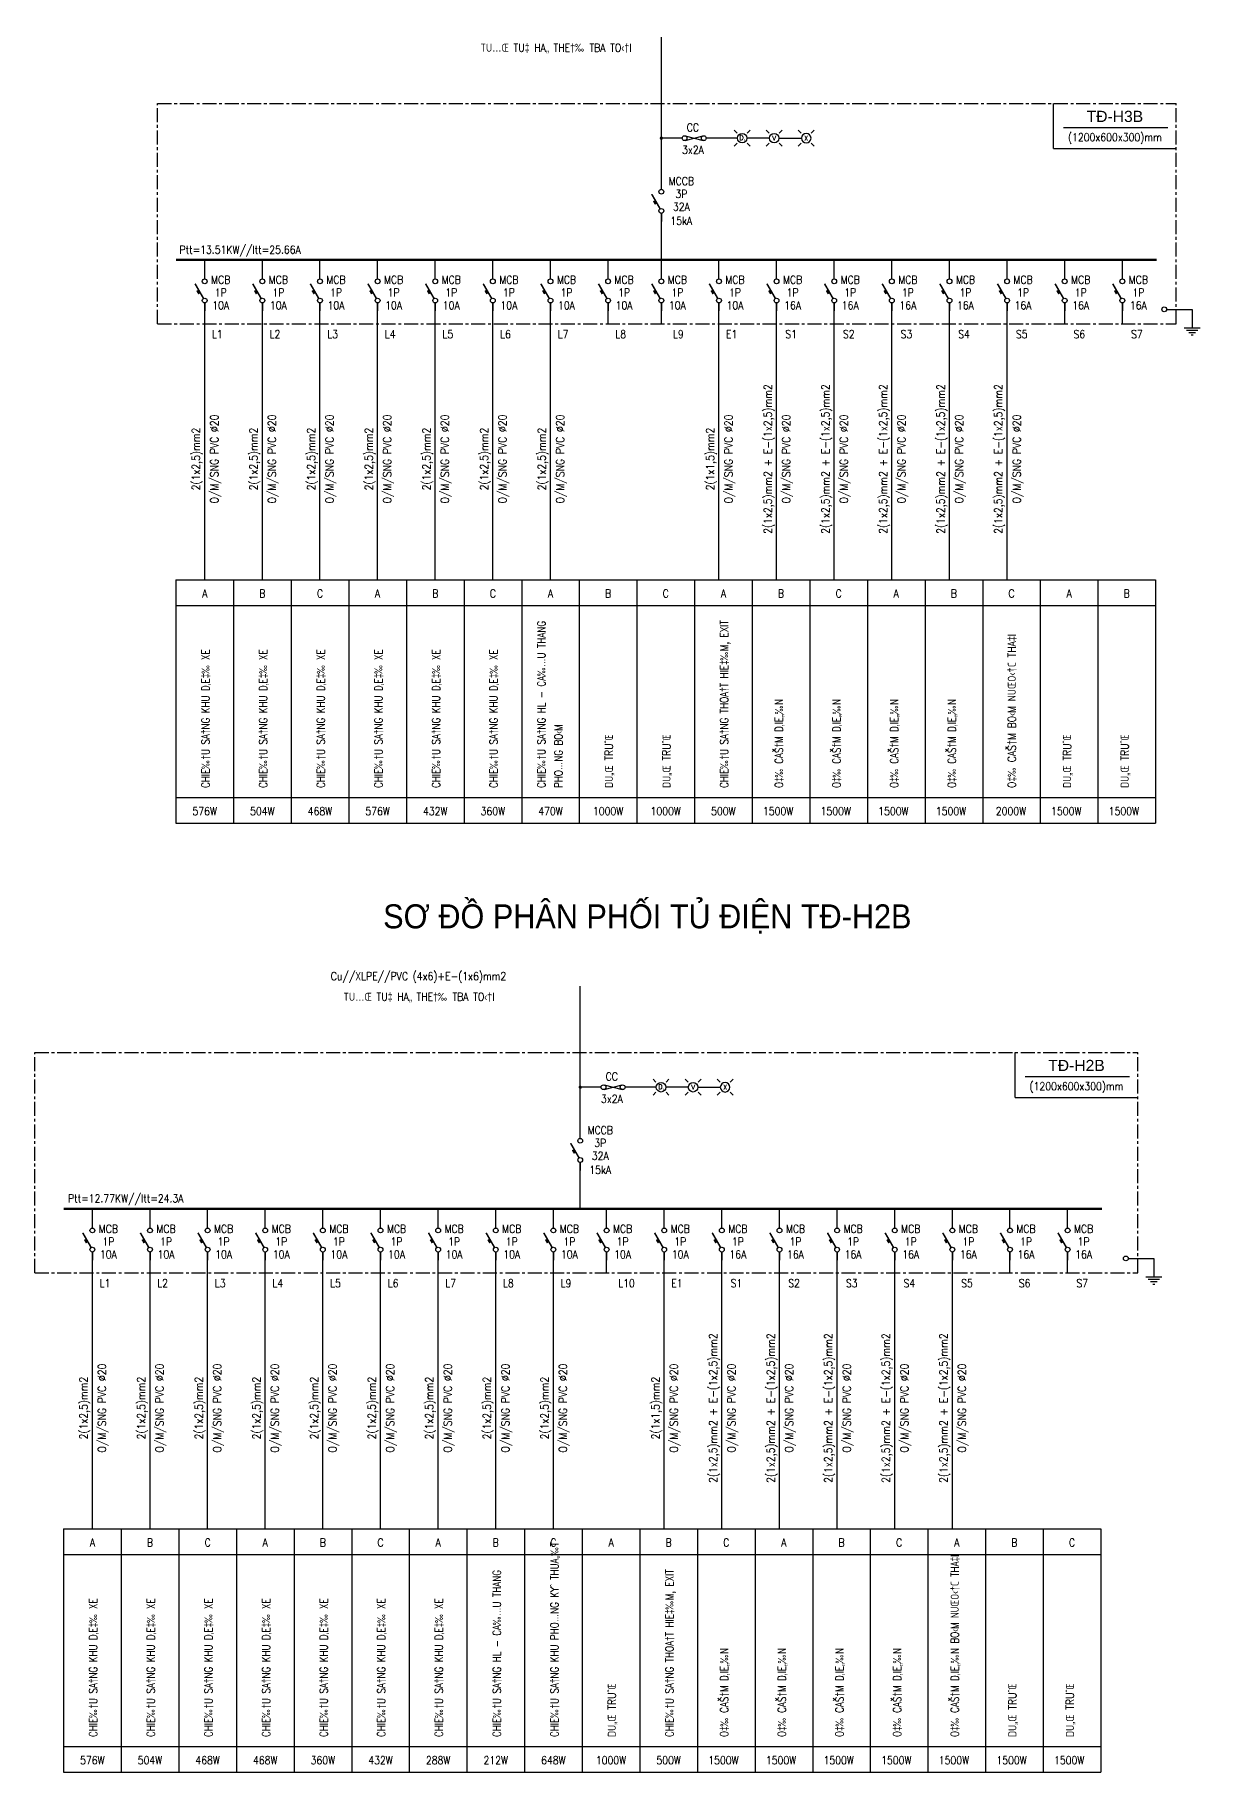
# Model space of a CAD drawing. Extents: x -5343388 to 7033982, y -486386 to 188356.
# Drawn here: x 200160 to 236566, y 101568 to 155841 of the extents above; entities that cross this region are included whole.
import ezdxf
from ezdxf.enums import TextEntityAlignment as Align

# ---------------------------------------------------------------- set-up
doc = ezdxf.new("R2010")
doc.units = 0
doc.header["$MEASUREMENT"] = 0
doc.linetypes.add('CENTER', pattern=[2, 1.25, -0.25, 0.25, -0.25])
for name, color, linetype in [('0-----E-equip', 2, 'Continuous'), ('0-----E-line', 4, 'Continuous'), ('0-----E-text', 3, 'Continuous'), ('0-----wire', 7, 'Continuous'), ('TBD', 2, 'Continuous'), ('text', 2, 'Continuous')]:
    doc.layers.add(name, color=color, linetype=linetype)
doc.styles.add('BIGTEXT', font='', dxfattribs={"width": 0.8, "height": 1000})
doc.styles.add('ROMANS', font='romans.shx', dxfattribs={"width": 0.8, "height": 250, "bigfont": 'vns.shx'})
doc.styles.add('ROMANS1', font='ROMANS1.shx')
doc.styles.add('TEXT1', font='', dxfattribs={"width": 0.85, "height": 200})
doc.styles.get('BIGTEXT').set_extended_font_data('.VnArialH')
doc.styles.get('TEXT1').set_extended_font_data('.VnArialH')

# ---------------------------------------------------------------- blocks, each defined once
blk = doc.blocks.new('di28')
at = {"layer": 'TBD'}
for p, q in [((0, 0), (0, -575)), ((-176.875, -650), (176.875, -650)), ((-103.75, -725), (103.75, -725)), ((-30.625, -800), (30.625, -800))]:
    blk.add_line(p, q, dxfattribs=at)
at = {"layer": 'TBD', "color": 4}
blk.add_line((-250, -575), (250, -575), dxfattribs=at)
blk = doc.blocks.new('di2')
at = {"layer": 'TBD'}
for p, q in [((0, 1000), (0, 1250)), ((0, 250), (0, 0))]:
    blk.add_line(p, q, dxfattribs=at)
for points, const_width in [([(-37, 390), (-302, 850)], 50), ([(-177, 533), (-239, 641)], 60)]:
    blk.add_lwpolyline(points, dxfattribs=dict(at, const_width=const_width))
for centre in [(0, 925), (0, 325)]:
    blk.add_circle(centre, 75, dxfattribs=at)
blk = doc.blocks.new('di17')
at = {"layer": 'TBD', "color": 7}
for p, q in [((-159, 159), (-247, 247)), ((159, 159), (247, 247)), ((-159, -159), (-247, -247)), ((159, -159), (247, -247))]:
    blk.add_line(p, q, dxfattribs=at)
at = {"layer": 'TBD'}
blk.add_circle((0, 0), 150, dxfattribs=at)
at = {"layer": 'TBD', "color": 7, "style": 'ROMANS1'}
blk.add_text('D‚', height=150, dxfattribs=at).set_placement((0, 0), align=Align.MIDDLE)
blk = doc.blocks.new('di21')
at = {"layer": 'TBD'}
for p, q in [((-281, 73), (281, -73)), ((-281, -73), (281, 73))]:
    blk.add_line(p, q, dxfattribs=at)
for centre in [(-300, 0), (300, 0)]:
    blk.add_circle(centre, 75, dxfattribs=at)
blk = doc.blocks.new('di18')
at = {"layer": 'TBD', "color": 7}
for p, q in [((-159, 159), (-247, 247)), ((159, 159), (247, 247)), ((-159, -159), (-247, -247)), ((159, -159), (247, -247))]:
    blk.add_line(p, q, dxfattribs=at)
at = {"layer": 'TBD'}
blk.add_circle((0, 0), 150, dxfattribs=at)
at = {"layer": 'TBD', "color": 7, "style": 'ROMANS1'}
blk.add_text('V', height=150, dxfattribs=at).set_placement((0, 0), align=Align.MIDDLE)
blk = doc.blocks.new('di19')
at = {"layer": 'TBD', "color": 7}
for p, q in [((-159, 159), (-247, 247)), ((159, 159), (247, 247)), ((-159, -159), (-247, -247)), ((159, -159), (247, -247))]:
    blk.add_line(p, q, dxfattribs=at)
at = {"layer": 'TBD'}
blk.add_circle((0, 0), 150, dxfattribs=at)
at = {"layer": 'TBD', "color": 7, "style": 'ROMANS1'}
blk.add_text('X', height=150, dxfattribs=at).set_placement((0, 0), align=Align.MIDDLE)

msp = doc.modelspace()

# ---------------------------------------------------------------- linework, layer by layer
at = {"color": 1, "linetype": 'CENTER', "ltscale": 350}
for p, q in [((203994.74795, 146812.94354), (203994.74795, 153690.83517)), ((203994.74795, 153690.83517), (235815.65479, 153690.83517)), ((235815.65479, 146812.94354), (235815.65479, 153690.83517)), ((203994.74795, 146812.94354), (235815.65479, 146812.94354)), ((200159.7466, 117167.92118), (200159.7466, 124045.81282)), ((200159.7466, 124045.81282), (234615.16567, 124045.81282)), ((234615.16567, 117167.92118), (234615.16567, 124045.81282)), ((200159.7466, 117167.92118), (234615.16567, 117167.92118))]:
    msp.add_line(p, q, dxfattribs=at)
at = {"color": 1, "linetype": 'Continuous'}
for p, q in [((231980.87005, 152290.83517), (231980.87005, 153690.83517)), ((232293.37005, 152940.83517), (235553.15479, 152940.83517)), ((231980.87005, 152290.83517), (235815.65479, 152290.83517)), ((230780.38093, 122645.81282), (230780.38093, 124045.81282)), ((231092.88093, 123295.81282), (234352.66567, 123295.81282)), ((230780.38093, 122645.81282), (234615.16567, 122645.81282))]:
    msp.add_line(p, q, dxfattribs=at)
at = {"color": 2, "linetype": 'Continuous'}
for p, q in [((204569.28042, 138812.94354), (204569.28042, 131212.94354)), ((204569.28042, 138812.94354), (235169.28042, 138812.94354)), ((204569.28042, 131212.94354), (235169.28042, 131212.94354)), ((201059.7466, 109167.92118), (201059.7466, 101567.92118)), ((201059.7466, 109167.92118), (233459.7466, 109167.92118)), ((233459.7466, 109167.92118), (233459.7466, 101567.92118)), ((201059.7466, 101567.92118), (233459.7466, 101567.92118))]:
    msp.add_line(p, q, dxfattribs=at)
at = {"linetype": 'Continuous'}
for p, q in [((206369.28042, 138812.94354), (206369.28042, 131212.94354)), ((208169.28042, 138812.94354), (208169.28042, 131212.94354)), ((209969.28042, 138812.94354), (209969.28042, 131212.94354)), ((211769.28042, 138812.94354), (211769.28042, 131212.94354)), ((213569.28042, 138812.94354), (213569.28042, 131212.94354)), ((215369.28042, 138812.94354), (215369.28042, 131212.94354)), ((217169.28042, 138812.94354), (217169.28042, 131212.94354)), ((217169.28042, 138812.94354), (217169.28042, 131212.94354)), ((218969.28042, 138812.94354), (218969.28042, 131212.94354)), ((220769.28042, 138812.94354), (220769.28042, 131212.94354)), ((222569.28042, 138812.94354), (222569.28042, 131212.94354)), ((224369.28042, 138812.94354), (224369.28042, 131212.94354)), ((226169.28042, 138812.94354), (226169.28042, 131212.94354)), ((227969.28042, 138812.94354), (227969.28042, 131212.94354)), ((229769.28042, 138812.94354), (229769.28042, 131212.94354)), ((231569.28042, 138812.94354), (231569.28042, 131212.94354)), ((233369.28042, 138812.94354), (233369.28042, 131212.94354)), ((235169.28042, 138812.94354), (235169.28042, 131212.94354)), ((204569.28042, 138012.94354), (235169.28042, 138012.94354)), ((204569.28042, 132012.94354), (235169.28042, 132012.94354)), ((202859.7466, 109167.92118), (202859.7466, 101567.92118)), ((204659.7466, 109167.92118), (204659.7466, 101567.92118)), ((206459.7466, 109167.92118), (206459.7466, 101567.92118)), ((208259.7466, 109167.92118), (208259.7466, 101567.92118)), ((210059.7466, 109167.92118), (210059.7466, 101567.92118)), ((211859.7466, 109167.92118), (211859.7466, 101567.92118)), ((213659.7466, 109167.92118), (213659.7466, 101567.92118)), ((215459.7466, 109167.92118), (215459.7466, 101567.92118)), ((217259.7466, 109167.92118), (217259.7466, 101567.92118)), ((219059.7466, 109167.92118), (219059.7466, 101567.92118)), ((220859.7466, 109167.92118), (220859.7466, 101567.92118)), ((222659.7466, 109167.92118), (222659.7466, 101567.92118)), ((224459.7466, 109167.92118), (224459.7466, 101567.92118)), ((226259.7466, 109167.92118), (226259.7466, 101567.92118)), ((228059.7466, 109167.92118), (228059.7466, 101567.92118)), ((229859.7466, 109167.92118), (229859.7466, 101567.92118)), ((231659.7466, 109167.92118), (231659.7466, 101567.92118)), ((201059.7466, 108367.92118), (233459.7466, 108367.92118)), ((201059.7466, 102367.92118), (233459.7466, 102367.92118))]:
    msp.add_line(p, q, dxfattribs=at)
at = {"color": 6, "linetype": 'Continuous', "const_width": 70}
for points in [[(204569.28042, 148812.94354), (235207.47978, 148812.94354)], [(201059.7466, 119167.92118), (233498.14068, 119167.92118)]]:
    msp.add_lwpolyline(points, dxfattribs=at)
at = {"layer": '0-----E-line', "linetype": 'Continuous'}
for p, q in [((219732.2832, 151012.51118), (219732.2832, 155765.83517)), ((219732.2832, 148812.94354), (219732.2832, 150262.51118)), ((205469.28042, 148212.94354), (205469.28042, 148812.94354)), ((207269.28042, 148212.94354), (207269.28042, 148812.94354)), ((209069.28042, 148212.94354), (209069.28042, 148812.94354)), ((210869.28042, 148212.94354), (210869.28042, 148812.94354)), ((212669.28042, 148212.94354), (212669.28042, 148812.94354)), ((214469.28042, 148212.94354), (214469.28042, 148812.94354)), ((216269.28042, 148212.94354), (216269.28042, 148812.94354)), ((218069.28042, 148212.94354), (218069.28042, 148812.94354)), ((219732.2832, 148212.94354), (219732.2832, 148812.94354)), ((221532.2832, 148212.94354), (221532.2832, 148812.94354)), ((223332.2832, 148212.94354), (223332.2832, 148812.94354)), ((225132.2832, 148212.94354), (225132.2832, 148812.94354)), ((226932.2832, 148212.94354), (226932.2832, 148812.94354)), ((228732.2832, 148212.94354), (228732.2832, 148812.94354)), ((230532.2832, 148212.94354), (230532.2832, 148812.94354)), ((232332.2832, 148212.94354), (232332.2832, 148812.94354)), ((234132.2832, 148212.94354), (234132.2832, 148812.94354)), ((205469.28042, 138812.94354), (205469.28042, 147462.94354)), ((207269.28042, 138812.94354), (207269.28042, 147462.94354)), ((209069.28042, 138812.94354), (209069.28042, 147462.94354)), ((210869.28042, 138812.94354), (210869.28042, 147462.94354)), ((212669.28042, 138812.94354), (212669.28042, 147462.94354)), ((214469.28042, 138812.94354), (214469.28042, 147462.94354)), ((216269.28042, 138812.94354), (216269.28042, 147462.94354)), ((218069.28042, 146812.94354), (218069.28042, 147462.94354)), ((219732.2832, 146812.94354), (219732.2832, 147462.94354)), ((221532.2832, 138812.94354), (221532.2832, 147462.94354)), ((223332.2832, 138812.94354), (223332.2832, 147462.94354)), ((225132.2832, 138812.94354), (225132.2832, 147462.94354)), ((226932.2832, 138812.94354), (226932.2832, 147462.94354)), ((228732.2832, 138812.94354), (228732.2832, 147462.94354)), ((230532.2832, 146812.94354), (230532.2832, 147462.94354)), ((230532.2832, 138812.94354), (230532.2832, 147462.94354)), ((232332.2832, 146812.94354), (232332.2832, 147462.94354)), ((234132.2832, 146812.94354), (234132.2832, 147462.94354)), ((217199.00127, 121367.48883), (217199.00127, 126120.81282)), ((217199.00127, 119167.92118), (217199.00127, 120617.48883)), ((201959.7466, 118567.92118), (201959.7466, 119167.92118)), ((203759.7466, 118567.92118), (203759.7466, 119167.92118)), ((205559.7466, 118567.92118), (205559.7466, 119167.92118)), ((207359.7466, 118567.92118), (207359.7466, 119167.92118)), ((209159.7466, 118567.92118), (209159.7466, 119167.92118)), ((210959.7466, 118567.92118), (210959.7466, 119167.92118)), ((212759.7466, 118567.92118), (212759.7466, 119167.92118)), ((214559.7466, 118567.92118), (214559.7466, 119167.92118)), ((216359.7466, 118567.92118), (216359.7466, 119167.92118)), ((218022.74938, 118567.92118), (218022.74938, 119167.92118)), ((219822.74938, 118567.92118), (219822.74938, 119167.92118)), ((221622.74938, 118567.92118), (221622.74938, 119167.92118)), ((223422.74938, 118567.92118), (223422.74938, 119167.92118)), ((225222.74938, 118567.92118), (225222.74938, 119167.92118)), ((227022.74938, 118567.92118), (227022.74938, 119167.92118)), ((228822.74938, 118567.92118), (228822.74938, 119167.92118)), ((230622.74938, 118567.92118), (230622.74938, 119167.92118)), ((232422.74938, 118567.92118), (232422.74938, 119167.92118)), ((201959.7466, 109167.92118), (201959.7466, 117817.92118)), ((203759.7466, 109167.92118), (203759.7466, 117817.92118)), ((205559.7466, 109167.92118), (205559.7466, 117817.92118)), ((207359.7466, 109167.92118), (207359.7466, 117817.92118)), ((209159.7466, 109167.92118), (209159.7466, 117817.92118)), ((210959.7466, 109167.92118), (210959.7466, 117817.92118)), ((212759.7466, 109167.92118), (212759.7466, 117817.92118)), ((214559.7466, 109167.92118), (214559.7466, 117817.92118)), ((216359.7466, 109167.92118), (216359.7466, 117817.92118)), ((218022.74938, 117167.92118), (218022.74938, 117817.92118)), ((219822.74938, 109167.92118), (219822.74938, 117817.92118)), ((221622.74938, 109167.92118), (221622.74938, 117817.92118)), ((223422.74938, 109167.92118), (223422.74938, 117817.92118)), ((225222.74938, 109167.92118), (225222.74938, 117817.92118)), ((227022.74938, 109167.92118), (227022.74938, 117817.92118)), ((228822.74938, 109167.92118), (228822.74938, 117817.92118)), ((230622.74938, 117167.92118), (230622.74938, 117817.92118)), ((232422.74938, 117167.92118), (232422.74938, 117817.92118))]:
    msp.add_line(p, q, dxfattribs=at)
for points in [[(219732.2832, 155765.83517, 0, 0, 0), (218532.2832, 155765.83517, 0, 150, 0), (217907.2832, 155765.83517, 0, 0, 0), (213457.2832, 155765.83517, 0, 0, 0)], [(217199.00127, 126120.81282, 0, 0, 0), (215999.00127, 126120.81282, 0, 150, 0), (215374.00127, 126120.81282, 0, 0, 0), (209124.00127, 126120.81282, 0, 0, 0)]]:
    msp.add_lwpolyline(points, format="xyseb", dxfattribs=at)
at = {"layer": '0-----E-text', "linetype": 'Continuous'}
msp.add_line((234315.16567, 117617.92118), (235115.16567, 117617.92118), dxfattribs=at)
msp.add_circle((234240.16567, 117617.92118), 75, dxfattribs=at)
at = {"layer": '0-----wire', "linetype": 'Continuous'}
for p, q in [((220382.2832, 152610.10399), (219732.2832, 152610.10399)), ((222107.2832, 152610.10399), (221132.2832, 152610.10399)), ((223107.2832, 152610.10399), (222407.2832, 152610.10399)), ((223407.2832, 152610.10399), (224107.2832, 152610.10399)), ((235515.65479, 147262.94354), (236315.65479, 147262.94354)), ((217849.00127, 122965.08164), (217199.00127, 122965.08164)), ((219574.00127, 122965.08164), (218599.00127, 122965.08164)), ((220574.00127, 122965.08164), (219874.00127, 122965.08164)), ((220874.00127, 122965.08164), (221574.00127, 122965.08164))]:
    msp.add_line(p, q, dxfattribs=at)
at = {"layer": '0-----wire', "linetype": 'Continuous', "const_width": 50}
for points in [[(219707.2832, 152610.10399, 1), (219757.2832, 152610.10399, 1)], [(217174.00127, 122965.08164, 1), (217224.00127, 122965.08164, 1)]]:
    msp.add_lwpolyline(points, format="xyb", close=True, dxfattribs=at)
at = {"layer": '0-----wire', "linetype": 'Continuous'}
msp.add_circle((235440.65479, 147262.94354), 75, dxfattribs=at)

# ---------------------------------------------------------------- block references
at = {"layer": '0-----E-equip', "linetype": 'Continuous'}
for name, p in [('di21', (220757.2832, 152610.10399)), ('di17', (222257.2832, 152610.10399)), ('di18', (223257.2832, 152610.10399)), ('di2', (219732.2832, 150012.51118)), ('di2', (205469.28042, 147212.94354)), ('di2', (207269.28042, 147212.94354)), ('di2', (209069.28042, 147212.94354)), ('di2', (210869.28042, 147212.94354)), ('di2', (212669.28042, 147212.94354)), ('di2', (214469.28042, 147212.94354)), ('di2', (216269.28042, 147212.94354)), ('di2', (218069.28042, 147212.94354)), ('di2', (219732.2832, 147212.94354)), ('di2', (221532.2832, 147212.94354)), ('di2', (223332.2832, 147212.94354)), ('di2', (225132.2832, 147212.94354)), ('di2', (226932.2832, 147212.94354)), ('di2', (228732.2832, 147212.94354)), ('di2', (230532.2832, 147212.94354)), ('di2', (232332.2832, 147212.94354)), ('di2', (234132.2832, 147212.94354)), ('di28', (236315.65479, 147262.94354)), ('di17', (219724.00127, 122965.08164)), ('di18', (220724.00127, 122965.08164)), ('di21', (218224.00127, 122965.08164)), ('di2', (217199.00127, 120367.48883)), ('di2', (201959.7466, 117567.92118)), ('di2', (203759.7466, 117567.92118)), ('di2', (205559.7466, 117567.92118)), ('di2', (207359.7466, 117567.92118)), ('di2', (209159.7466, 117567.92118)), ('di2', (210959.7466, 117567.92118)), ('di2', (212759.7466, 117567.92118)), ('di2', (214559.7466, 117567.92118)), ('di2', (216359.7466, 117567.92118)), ('di2', (218022.74938, 117567.92118)), ('di2', (219822.74938, 117567.92118)), ('di2', (221622.74938, 117567.92118)), ('di2', (223422.74938, 117567.92118)), ('di2', (225222.74938, 117567.92118)), ('di2', (227022.74938, 117567.92118)), ('di2', (228822.74938, 117567.92118)), ('di2', (230622.74938, 117567.92118)), ('di2', (232422.74938, 117567.92118))]:
    msp.add_blockref(name, p, dxfattribs=at)
at = {"layer": '0-----E-equip', "linetype": 'Continuous', "xscale": -1}
for p in [(224257.2832, 152610.10399), (221724.00127, 122965.08164)]:
    msp.add_blockref('di19', p, dxfattribs=at)
at = {"layer": '0-----E-text', "linetype": 'Continuous'}
msp.add_blockref('di28', (235115.16567, 117617.92118), dxfattribs=at)

# ---------------------------------------------------------------- texts
at = {"layer": '0-----E-text', "linetype": 'Continuous', "width": 0.85}
for s, style, p in [('TU…Œ TU‡ HA„ THE†‰ TBA TO‹†I', 'ROMANS1', (216440.71814, 155310.36636)), ('CC', 'ROMANS', (220716.79683, 152820.52564)), ('(1200x600x300)mm', 'ROMANS', (233900.03685, 152515.83517)), ('3x2A', 'ROMANS', (220721.56892, 152122.40778)), ('MCCB', 'ROMANS', (220357.2832, 151143.41014)), ('3P', 'ROMANS', (220357.2832, 150743.41014)), ('32A', 'ROMANS', (220357.2832, 150343.41014)), ('15kA', 'ROMANS', (220357.2832, 149903.74214)), ('Ptt=13.51KW//Itt=25.66A', 'ROMANS', (206574.47004, 149002.00145)), ('MCB', 'ROMANS', (205969.28042, 148062.94354)), ('MCB', 'ROMANS', (207769.28042, 148062.94354)), ('MCB', 'ROMANS', (209569.28042, 148062.94354)), ('MCB', 'ROMANS', (211369.28042, 148062.94354)), ('MCB', 'ROMANS', (213169.28042, 148062.94354)), ('MCB', 'ROMANS', (214969.28042, 148062.94354)), ('MCB', 'ROMANS', (216769.28042, 148062.94354)), ('MCB', 'ROMANS', (218569.28042, 148062.94354)), ('MCB', 'ROMANS', (220232.2832, 148062.94354)), ('MCB', 'ROMANS', (222032.2832, 148062.94354)), ('MCB', 'ROMANS', (223832.2832, 148062.94354)), ('MCB', 'ROMANS', (225632.2832, 148062.94354)), ('MCB', 'ROMANS', (227432.2832, 148062.94354)), ('MCB', 'ROMANS', (229232.2832, 148062.94354)), ('MCB', 'ROMANS', (231032.2832, 148062.94354)), ('MCB', 'ROMANS', (232832.2832, 148062.94354)), ('MCB', 'ROMANS', (234632.2832, 148062.94354)), ('1P', 'ROMANS', (205969.28042, 147662.94354)), ('1P', 'ROMANS', (207769.28042, 147662.94354)), ('1P', 'ROMANS', (209569.28042, 147662.94354)), ('1P', 'ROMANS', (211369.28042, 147662.94354)), ('1P', 'ROMANS', (213169.28042, 147662.94354)), ('1P', 'ROMANS', (214969.28042, 147662.94354)), ('1P', 'ROMANS', (216769.28042, 147662.94354)), ('1P', 'ROMANS', (218569.28042, 147662.94354)), ('1P', 'ROMANS', (220232.2832, 147662.94354)), ('1P', 'ROMANS', (222032.2832, 147662.94354)), ('1P', 'ROMANS', (223832.2832, 147662.94354)), ('1P', 'ROMANS', (225632.2832, 147662.94354)), ('1P', 'ROMANS', (227432.2832, 147662.94354)), ('1P', 'ROMANS', (229232.2832, 147662.94354)), ('1P', 'ROMANS', (231032.2832, 147662.94354)), ('1P', 'ROMANS', (232832.2832, 147662.94354)), ('1P', 'ROMANS', (234632.2832, 147662.94354)), ('10A', 'ROMANS', (205969.28042, 147262.94354)), ('10A', 'ROMANS', (207769.28042, 147262.94354)), ('10A', 'ROMANS', (209569.28042, 147262.94354)), ('10A', 'ROMANS', (211369.28042, 147262.94354)), ('10A', 'ROMANS', (213169.28042, 147262.94354)), ('10A', 'ROMANS', (214969.28042, 147262.94354)), ('10A', 'ROMANS', (216769.28042, 147262.94354)), ('10A', 'ROMANS', (218569.28042, 147262.94354)), ('10A', 'ROMANS', (220232.2832, 147262.94354)), ('10A', 'ROMANS', (222032.2832, 147262.94354)), ('16A', 'ROMANS', (223832.2832, 147262.94354)), ('16A', 'ROMANS', (225632.2832, 147262.94354)), ('16A', 'ROMANS', (227432.2832, 147262.94354)), ('16A', 'ROMANS', (229232.2832, 147262.94354)), ('16A', 'ROMANS', (231032.2832, 147262.94354)), ('16A', 'ROMANS', (232832.2832, 147262.94354)), ('16A', 'ROMANS', (234632.2832, 147262.94354)), ('A', 'ROMANS', (205469.28042, 138262.94354)), ('B', 'ROMANS', (207269.28042, 138262.94354)), ('C', 'ROMANS', (209069.28042, 138262.94354)), ('A', 'ROMANS', (210869.28042, 138262.94354)), ('B', 'ROMANS', (212669.28042, 138262.94354)), ('C', 'ROMANS', (214469.28042, 138262.94354)), ('A', 'ROMANS', (216269.28042, 138262.94354)), ('B', 'ROMANS', (218069.28042, 138262.94354)), ('C', 'ROMANS', (219869.28042, 138262.94354)), ('A', 'ROMANS', (221669.28042, 138262.94354)), ('B', 'ROMANS', (223469.28042, 138262.94354)), ('C', 'ROMANS', (225269.28042, 138262.94354)), ('A', 'ROMANS', (227069.28042, 138262.94354)), ('B', 'ROMANS', (228869.28042, 138262.94354)), ('C', 'ROMANS', (230669.28042, 138262.94354)), ('A', 'ROMANS', (232469.28042, 138262.94354)), ('B', 'ROMANS', (234269.28042, 138262.94354)), ('576W', 'ROMANS', (205469.28042, 131462.94354)), ('504W', 'ROMANS', (207269.28042, 131462.94354)), ('468W', 'ROMANS', (209069.28042, 131462.94354)), ('576W', 'ROMANS', (210869.28042, 131462.94354)), ('432W', 'ROMANS', (212669.28042, 131462.94354)), ('360W', 'ROMANS', (214469.28042, 131462.94354)), ('470W', 'ROMANS', (216269.28042, 131462.94354)), ('1000W', 'ROMANS', (218069.28042, 131462.94354)), ('1000W', 'ROMANS', (219869.28042, 131462.94354)), ('500W', 'ROMANS', (221669.28042, 131462.94354)), ('1500W', 'ROMANS', (223380.92708, 131462.94354)), ('1500W', 'ROMANS', (225180.92708, 131462.94354)), ('1500W', 'ROMANS', (226980.92708, 131462.94354)), ('1500W', 'ROMANS', (228780.92708, 131462.94354)), ('2000W', 'ROMANS', (230653.24766, 131462.94354)), ('1500W', 'ROMANS', (232380.92708, 131462.94354)), ('1500W', 'ROMANS', (234180.92708, 131462.94354)), ('Cu//XLPE//PVC (4x6)+E-(1x6)mm2', 'ROMANS', (212147.59064, 126309.1958)), ('TU…Œ TU‡ HA„ THE†‰ TBA TO‹†I', 'ROMANS1', (212160.76372, 125665.344)), ('CC', 'ROMANS', (218183.5149, 123175.50328)), ('3x2A', 'ROMANS', (218188.28699, 122477.38543)), ('(1200x600x300)mm', 'ROMANS', (232699.54773, 122870.81282)), ('MCCB', 'ROMANS', (217824.00127, 121498.38779)), ('3P', 'ROMANS', (217824.00127, 121098.38779)), ('15kA', 'ROMANS', (217824.00127, 120258.71978)), ('32A', 'ROMANS', (217824.00127, 120698.38779)), ('Ptt=12.77KW//Itt=24.3A', 'ROMANS', (203003.55085, 119369.71866)), ('MCB', 'ROMANS', (202459.7466, 118417.92118)), ('MCB', 'ROMANS', (204259.7466, 118417.92118)), ('MCB', 'ROMANS', (206059.7466, 118417.92118)), ('MCB', 'ROMANS', (207859.7466, 118417.92118)), ('MCB', 'ROMANS', (209659.7466, 118417.92118)), ('MCB', 'ROMANS', (211459.7466, 118417.92118)), ('MCB', 'ROMANS', (213259.7466, 118417.92118)), ('MCB', 'ROMANS', (215059.7466, 118417.92118)), ('MCB', 'ROMANS', (216859.7466, 118417.92118)), ('MCB', 'ROMANS', (218522.74938, 118417.92118)), ('MCB', 'ROMANS', (220322.74938, 118417.92118)), ('MCB', 'ROMANS', (222122.74938, 118417.92118)), ('MCB', 'ROMANS', (223922.74938, 118417.92118)), ('MCB', 'ROMANS', (225722.74938, 118417.92118)), ('MCB', 'ROMANS', (227522.74938, 118417.92118)), ('MCB', 'ROMANS', (229322.74938, 118417.92118)), ('MCB', 'ROMANS', (231122.74938, 118417.92118)), ('MCB', 'ROMANS', (232922.74938, 118417.92118)), ('10A', 'ROMANS', (202459.7466, 117617.92118)), ('1P', 'ROMANS', (202459.7466, 118017.92118)), ('10A', 'ROMANS', (204259.7466, 117617.92118)), ('1P', 'ROMANS', (204259.7466, 118017.92118)), ('10A', 'ROMANS', (206059.7466, 117617.92118)), ('1P', 'ROMANS', (206059.7466, 118017.92118)), ('10A', 'ROMANS', (207859.7466, 117617.92118)), ('1P', 'ROMANS', (207859.7466, 118017.92118)), ('10A', 'ROMANS', (209659.7466, 117617.92118)), ('1P', 'ROMANS', (209659.7466, 118017.92118)), ('10A', 'ROMANS', (211459.7466, 117617.92118)), ('1P', 'ROMANS', (211459.7466, 118017.92118)), ('10A', 'ROMANS', (213259.7466, 117617.92118)), ('1P', 'ROMANS', (213259.7466, 118017.92118)), ('10A', 'ROMANS', (215059.7466, 117617.92118)), ('1P', 'ROMANS', (215059.7466, 118017.92118)), ('10A', 'ROMANS', (216859.7466, 117617.92118)), ('1P', 'ROMANS', (216859.7466, 118017.92118)), ('10A', 'ROMANS', (218522.74938, 117617.92118)), ('1P', 'ROMANS', (218522.74938, 118017.92118)), ('10A', 'ROMANS', (220322.74938, 117617.92118)), ('1P', 'ROMANS', (220322.74938, 118017.92118)), ('16A', 'ROMANS', (222122.74938, 117617.92118)), ('1P', 'ROMANS', (222122.74938, 118017.92118)), ('16A', 'ROMANS', (223922.74938, 117617.92118)), ('1P', 'ROMANS', (223922.74938, 118017.92118)), ('16A', 'ROMANS', (225722.74938, 117617.92118)), ('1P', 'ROMANS', (225722.74938, 118017.92118)), ('16A', 'ROMANS', (227522.74938, 117617.92118)), ('1P', 'ROMANS', (227522.74938, 118017.92118)), ('16A', 'ROMANS', (229322.74938, 117617.92118)), ('1P', 'ROMANS', (229322.74938, 118017.92118)), ('16A', 'ROMANS', (231122.74938, 117617.92118)), ('1P', 'ROMANS', (231122.74938, 118017.92118)), ('16A', 'ROMANS', (232922.74938, 117617.92118)), ('1P', 'ROMANS', (232922.74938, 118017.92118)), ('A', 'ROMANS', (201959.7466, 108617.92118)), ('B', 'ROMANS', (203759.7466, 108617.92118)), ('C', 'ROMANS', (205559.7466, 108617.92118)), ('A', 'ROMANS', (207359.7466, 108617.92118)), ('B', 'ROMANS', (209159.7466, 108617.92118)), ('C', 'ROMANS', (210959.7466, 108617.92118)), ('A', 'ROMANS', (212759.7466, 108617.92118)), ('B', 'ROMANS', (214559.7466, 108617.92118)), ('C', 'ROMANS', (216359.7466, 108617.92118)), ('A', 'ROMANS', (218159.7466, 108617.92118)), ('B', 'ROMANS', (219959.7466, 108617.92118)), ('C', 'ROMANS', (221759.7466, 108617.92118)), ('A', 'ROMANS', (223559.7466, 108617.92118)), ('B', 'ROMANS', (225359.7466, 108617.92118)), ('C', 'ROMANS', (227159.7466, 108617.92118)), ('A', 'ROMANS', (228959.7466, 108617.92118)), ('B', 'ROMANS', (230759.7466, 108617.92118)), ('C', 'ROMANS', (232559.7466, 108617.92118)), ('576W', 'ROMANS', (201959.7466, 101817.92118)), ('504W', 'ROMANS', (203759.7466, 101817.92118)), ('468W', 'ROMANS', (205559.7466, 101817.92118)), ('468W', 'ROMANS', (207359.7466, 101817.92118)), ('360W', 'ROMANS', (209159.7466, 101817.92118)), ('432W', 'ROMANS', (210959.7466, 101817.92118)), ('288W', 'ROMANS', (212759.7466, 101817.92118)), ('212W', 'ROMANS', (214559.7466, 101817.92118)), ('648W', 'ROMANS', (216359.7466, 101817.92118)), ('1000W', 'ROMANS', (218159.7466, 101817.92118)), ('500W', 'ROMANS', (219959.7466, 101817.92118)), ('1500W', 'ROMANS', (221671.39326, 101817.92118)), ('1500W', 'ROMANS', (223471.39326, 101817.92118)), ('1500W', 'ROMANS', (225271.39326, 101817.92118)), ('1500W', 'ROMANS', (227071.39326, 101817.92118)), ('1500W', 'ROMANS1', (228871.39326, 101817.92118)), ('1500W', 'ROMANS', (230671.39326, 101817.92118)), ('1500W', 'ROMANS', (232471.39326, 101817.92118))]:
    msp.add_text(s, height=250, dxfattribs=dict(at, style=style)).set_placement(p, align=Align.CENTER)
at = {"layer": '0-----E-text', "color": 6, "style": 'BIGTEXT'}
for s, p in [('T§-H3B', (233900.03685, 153115.83517)), ('T§-H2B', (232699.54773, 123470.81282))]:
    msp.add_text(s, height=350, dxfattribs=at).set_placement(p, align=Align.CENTER)
at = {"layer": '0-----E-text', "linetype": 'Continuous', "style": 'ROMANS', "width": 0.85}
for s, p in [('L1', (205694.28042, 146362.94354)), ('L2', (207494.28042, 146362.94354)), ('L3', (209294.28042, 146362.94354)), ('L4', (211094.28042, 146362.94354)), ('L5', (212894.28042, 146362.94354)), ('L6', (214694.28042, 146362.94354)), ('L7', (216494.28042, 146362.94354)), ('L8', (218294.28042, 146362.94354)), ('L9', (220094.28042, 146362.94354)), ('E1', (221749.60862, 146362.94354)), ('S1', (223605.92708, 146362.94354)), ('S2', (225405.92708, 146362.94354)), ('S3', (227205.92708, 146362.94354)), ('S4', (229005.92708, 146362.94354)), ('S5', (230805.92708, 146362.94354)), ('S6', (232605.92708, 146362.94354)), ('S7', (234405.92708, 146362.94354)), ('L1', (202184.7466, 116717.92118)), ('L2', (203984.7466, 116717.92118)), ('L3', (205784.7466, 116717.92118)), ('L4', (207584.7466, 116717.92118)), ('L5', (209384.7466, 116717.92118)), ('L6', (211184.7466, 116717.92118)), ('L7', (212984.7466, 116717.92118)), ('L8', (214784.7466, 116717.92118)), ('L9', (216584.7466, 116717.92118)), ('L10', (218384.7466, 116717.92118)), ('E1', (220040.0748, 116717.92118)), ('S1', (221896.39326, 116717.92118)), ('S2', (223696.39326, 116717.92118)), ('S3', (225496.39326, 116717.92118)), ('S4', (227296.39326, 116717.92118)), ('S5', (229096.39326, 116717.92118)), ('S6', (230896.39326, 116717.92118)), ('S7', (232696.39326, 116717.92118))]:
    msp.add_text(s, height=250, dxfattribs=at).set_placement(p)
for s, p in [('2(1x2,5)mm2 + E-(1x2,5)mm2', (223182.2832, 142587.94354)), ('2(1x2,5)mm2 + E-(1x2,5)mm2', (224982.2832, 142587.94354)), ('2(1x2,5)mm2 + E-(1x2,5)mm2', (226782.2832, 142587.94354)), ('2(1x2,5)mm2 + E-(1x2,5)mm2', (228582.2832, 142587.94354)), ('2(1x2,5)mm2 + E-(1x2,5)mm2', (230382.2832, 142587.94354)), ('O/M/SNG PVC %%C20', (205894.28042, 142587.94354)), ('O/M/SNG PVC %%C20', (207694.28042, 142587.94354)), ('O/M/SNG PVC %%C20', (209494.28042, 142587.94354)), ('O/M/SNG PVC %%C20', (211294.28042, 142587.94354)), ('O/M/SNG PVC %%C20', (213094.28042, 142587.94354)), ('O/M/SNG PVC %%C20', (214894.28042, 142587.94354)), ('O/M/SNG PVC %%C20', (216694.28042, 142587.94354)), ('O/M/SNG PVC %%C20', (221957.2832, 142587.94354)), ('O/M/SNG PVC %%C20', (223757.2832, 142587.94354)), ('O/M/SNG PVC %%C20', (225557.2832, 142587.94354)), ('O/M/SNG PVC %%C20', (227357.2832, 142587.94354)), ('O/M/SNG PVC %%C20', (229157.2832, 142587.94354)), ('O/M/SNG PVC %%C20', (230957.2832, 142587.94354)), ('2(1x2,5)mm2', (205319.28042, 142587.94354)), ('2(1x2,5)mm2', (207119.28042, 142587.94354)), ('2(1x2,5)mm2', (208919.28042, 142587.94354)), ('2(1x2,5)mm2', (210719.28042, 142587.94354)), ('2(1x2,5)mm2', (212519.28042, 142587.94354)), ('2(1x2,5)mm2', (214319.28042, 142587.94354)), ('2(1x2,5)mm2', (216119.28042, 142587.94354)), ('2(1x1,5)mm2', (221382.2832, 142587.94354)), ('2(1x2,5)mm2 + E-(1x2,5)mm2', (221472.74938, 112942.92118)), ('2(1x2,5)mm2 + E-(1x2,5)mm2', (223272.74938, 112942.92118)), ('2(1x2,5)mm2 + E-(1x2,5)mm2', (225072.74938, 112942.92118)), ('2(1x2,5)mm2 + E-(1x2,5)mm2', (226872.74938, 112942.92118)), ('2(1x2,5)mm2 + E-(1x2,5)mm2', (228672.74938, 112942.92118)), ('O/M/SNG PVC %%C20', (202384.7466, 112942.92118)), ('O/M/SNG PVC %%C20', (204184.7466, 112942.92118)), ('O/M/SNG PVC %%C20', (205984.7466, 112942.92118)), ('O/M/SNG PVC %%C20', (207784.7466, 112942.92118)), ('O/M/SNG PVC %%C20', (209584.7466, 112942.92118)), ('O/M/SNG PVC %%C20', (211384.7466, 112942.92118)), ('O/M/SNG PVC %%C20', (213184.7466, 112942.92118)), ('O/M/SNG PVC %%C20', (214984.7466, 112942.92118)), ('O/M/SNG PVC %%C20', (216784.7466, 112942.92118)), ('O/M/SNG PVC %%C20', (220247.74938, 112942.92118)), ('O/M/SNG PVC %%C20', (222047.74938, 112942.92118)), ('O/M/SNG PVC %%C20', (223847.74938, 112942.92118)), ('O/M/SNG PVC %%C20', (225647.74938, 112942.92118)), ('O/M/SNG PVC %%C20', (227447.74938, 112942.92118)), ('O/M/SNG PVC %%C20', (229247.74938, 112942.92118)), ('2(1x2,5)mm2', (201809.7466, 112942.92118)), ('2(1x2,5)mm2', (203609.7466, 112942.92118)), ('2(1x2,5)mm2', (205409.7466, 112942.92118)), ('2(1x2,5)mm2', (207209.7466, 112942.92118)), ('2(1x2,5)mm2', (209009.7466, 112942.92118)), ('2(1x2,5)mm2', (210809.7466, 112942.92118)), ('2(1x2,5)mm2', (212609.7466, 112942.92118)), ('2(1x2,5)mm2', (214409.7466, 112942.92118)), ('2(1x2,5)mm2', (216209.7466, 112942.92118)), ('2(1x1,5)mm2', (219672.74938, 112942.92118))]:
    msp.add_text(s, height=250, rotation=90, dxfattribs=at).set_placement(p, align=Align.CENTER)
at = {"layer": '0-----E-text', "linetype": 'Continuous', "style": 'ROMANS1'}
for s, width, p in [('CHIE‰†U SA†NG HL - CA‰…U THANG', 0.8, (216109.82106, 132312.94354)), ('CHIE‰†U SA†NG THOA†T HIE‡‰M, EXIT', 0.8, (221819.28042, 132312.94354)), ('O‡‰ CAŠ†M BO‹M NUŒO‹†C THA‡I', 0.85, (230803.24766, 132312.94354)), ('CHIE‰†U SA†NG KHU D‚E‡‰ XE', 0.8, (205619.28042, 132312.94354)), ('CHIE‰†U SA†NG KHU D‚E‡‰ XE', 0.8, (207419.28042, 132312.94354)), ('CHIE‰†U SA†NG KHU D‚E‡‰ XE', 0.8, (209219.28042, 132312.94354)), ('CHIE‰†U SA†NG KHU D‚E‡‰ XE', 0.8, (211019.28042, 132312.94354)), ('CHIE‰†U SA†NG KHU D‚E‡‰ XE', 0.8, (212819.28042, 132312.94354)), ('CHIE‰†U SA†NG KHU D‚E‡‰ XE', 0.8, (214619.28042, 132312.94354)), ('O‡‰ CAŠ†M D‚IE„‰N', 0.8, (223530.92708, 132312.94354)), ('O‡‰ CAŠ†M D‚IE„‰N', 0.8, (225330.92708, 132312.94354)), ('O‡‰ CAŠ†M D‚IE„‰N', 0.8, (227130.92708, 132312.94354)), ('O‡‰ CAŠ†M D‚IE„‰N', 0.8, (228930.92708, 132312.94354)), ('PHO…NG BO‹M', 0.8, (216641.37455, 132312.94354)), ('DU„Œ TRUˆŒ', 0.85, (218219.28042, 132312.94354)), ('DU„Œ TRUˆŒ', 0.85, (220019.28042, 132312.94354)), ('DU„Œ TRUˆŒ', 0.85, (232530.92708, 132312.94354)), ('DU„Œ TRUˆŒ', 0.85, (234330.92708, 132312.94354)), ('CHIE‰†U SA†NG KHU PHO…NG KYˆ THUA„‰T', 0.8, (216517.84558, 102667.92118)), ('O‡‰ CAŠ†M D‚IE„‰N BO‹M NUŒO‹†C THA‡I', 0.8, (229021.39326, 102667.92118)), ('CHIE‰†U SA†NG HL - CA‰…U THANG', 0.8, (214717.84558, 102667.92118)), ('CHIE‰†U SA†NG THOA†T HIE‡‰M, EXIT', 0.8, (220109.7466, 102667.92118)), ('CHIE‰†U SA†NG KHU D‚E‡‰ XE', 0.8, (202109.7466, 102667.92118)), ('CHIE‰†U SA†NG KHU D‚E‡‰ XE', 0.8, (203909.7466, 102667.92118)), ('CHIE‰†U SA†NG KHU D‚E‡‰ XE', 0.8, (205709.7466, 102667.92118)), ('CHIE‰†U SA†NG KHU D‚E‡‰ XE', 0.8, (207509.7466, 102667.92118)), ('CHIE‰†U SA†NG KHU D‚E‡‰ XE', 0.8, (209309.7466, 102667.92118)), ('CHIE‰†U SA†NG KHU D‚E‡‰ XE', 0.8, (211109.7466, 102667.92118)), ('CHIE‰†U SA†NG KHU D‚E‡‰ XE', 0.8, (212909.7466, 102667.92118)), ('O‡‰ CAŠ†M D‚IE„‰N', 0.8, (221821.39326, 102667.92118)), ('O‡‰ CAŠ†M D‚IE„‰N', 0.8, (223621.39326, 102667.92118)), ('O‡‰ CAŠ†M D‚IE„‰N', 0.8, (225421.39326, 102667.92118)), ('O‡‰ CAŠ†M D‚IE„‰N', 0.8, (227221.39326, 102667.92118)), ('DU„Œ TRUˆŒ', 0.85, (218309.7466, 102667.92118)), ('DU„Œ TRUˆŒ', 0.85, (230821.39326, 102667.92118)), ('DU„Œ TRUˆŒ', 0.85, (232621.39326, 102667.92118))]:
    msp.add_text(s, height=250, rotation=90, dxfattribs=dict(at, width=width)).set_placement(p)
at = {"layer": 'text', "color": 3, "style": 'TEXT1', "width": 0.913267}
msp.add_text('S¥ §å PH¢N PHèi tñ ®iÖn t®-h2b', height=750, dxfattribs=at).set_placement((219294.24063, 127928.16201), align=Align.CENTER)

doc.saveas('drawing.dxf')
